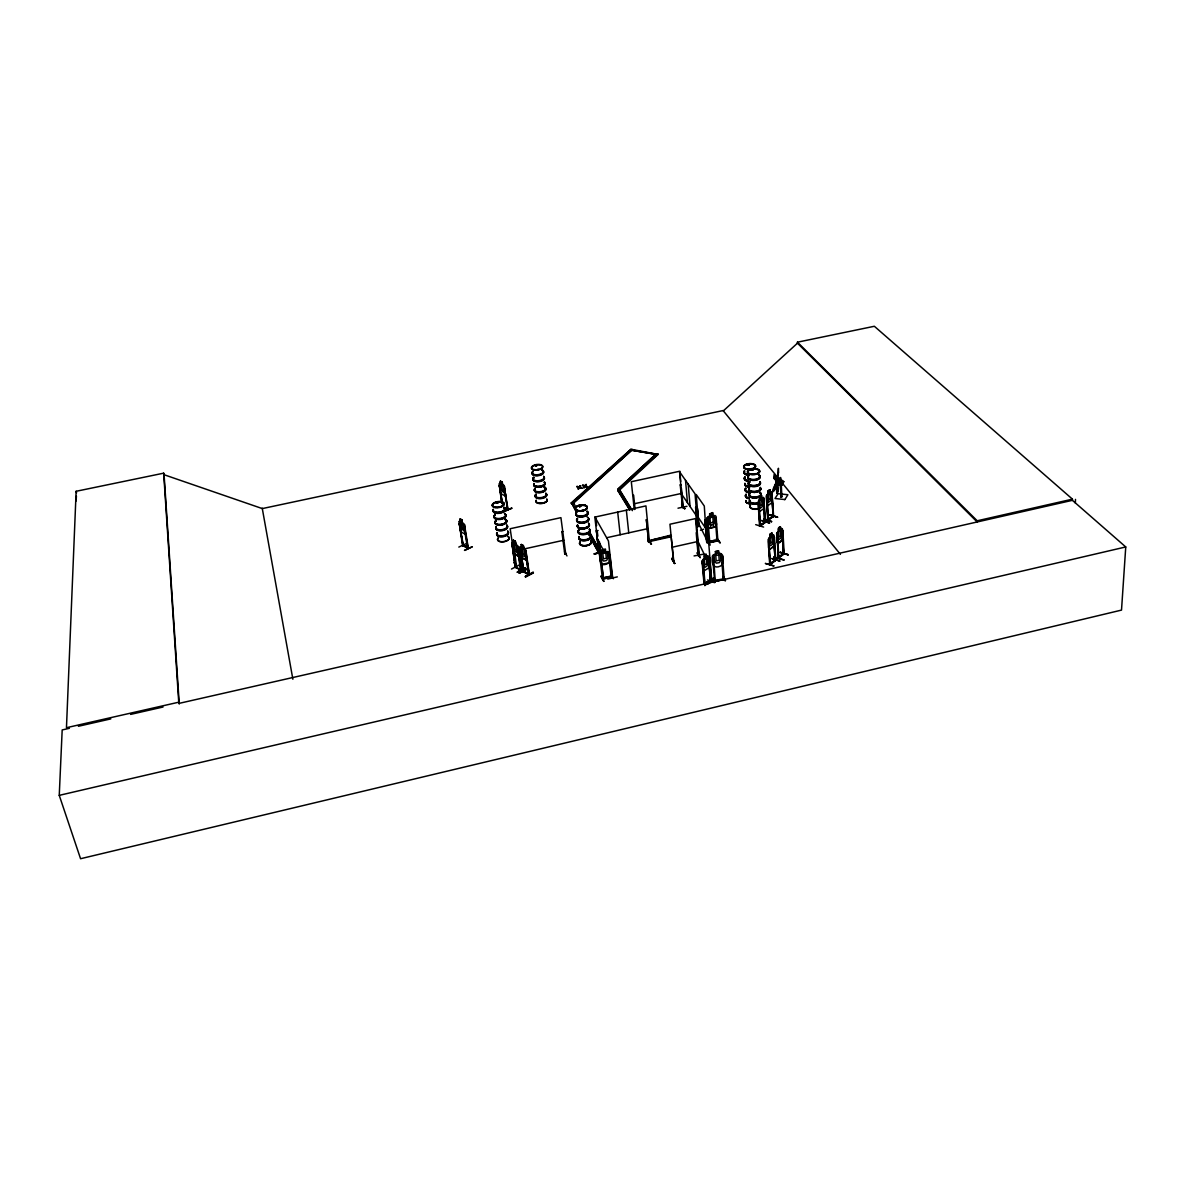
<?xml version="1.0" encoding="UTF-8"?>
<svg xmlns="http://www.w3.org/2000/svg" width="1185" height="1185" viewBox="0 0 1185 1185"><rect width="100%" height="100%" fill="white"/><g stroke="black" fill="none" stroke-linecap="round" stroke-linejoin="round"><path stroke-width="1.5" d="M797.431 342.198L977.195 520.793L977.181 521.963L797.475 343.176L797.431 342.198L874.352 326.275L1072.455 499.152L1072.395 500.322L1125.75 546.952L1121.514 610.097L80.565 858.725L59.25 795.357L62.183 729.945L69.382 728.316M76.136 491.286L66.464 727.708L178.742 702.201L163.678 473.171L76.136 491.286L76.595 492.842M703.683 554.15L694.054 555.928M1075.328 503.047L1075.506 499.389M776.886 482.102L777.39 479.688L776.975 483.347L778.412 468.268L778.545 472.311M776.708 482.162L778.471 472.385M76.136 500.959L76.403 496.085M677.998 508.202L686.959 506.321M501.196 493.893L505.521 496.071L505.639 493.671M505.521 496.071L504.647 486.605L502.558 484.843L502.159 482.176L500.381 481.214L500.885 489.346L503.818 492.767L504.41 491.094M776.975 493.449L777.849 490.886L777.256 481.095L773.361 491.671L773.509 488.146L776.605 481.51L774.235 487.657M526.984 557.898L526.673 560.372L522.126 557.75M755.615 473.985L755.823 474.104M755.867 474.044L754.949 473.896M755.141 473.644L755.304 473.6M753.023 469.956L751.305 470.001L752.875 470.267M751.808 468.919L751.542 468.904A6.043 2.8 -3.9 0 0 749.764 473.956A6.043 2.8 -3.9 0 0 759.585 471.808A6.043 2.8 -3.9 0 0 751.631 469.082L751.512 468.534M748.105 464.698L748.979 465.083M749.053 464.964L747.439 465.113M774.042 478.592L774.368 474.4L776.59 481.851L774.531 474.43M763.629 508.558L764.029 505.477M764.177 505.477L763.762 508.646L759.274 511.787L758.519 509.432M674.769 563.423L671.806 558.416L674.813 563.497M772.161 499.64L771.894 502.796L772.309 499.64M774.457 542.967L773.879 546.167L769.45 549.662L768.591 547.233M774.368 542.937L774.012 546.255L769.406 549.499M782.707 536.701L782.278 539.871L777.819 543.308L777.093 540.997M458.817 547.085L466.446 543.485M777.079 481.54C775.879 486.783 775.745 477.259 777.108 480.606M776.59 480.458L780.619 477.496L780.248 481.614L779.478 480.636M776.679 480.414C779.508 480.192 781.478 475.081 780.471 480.74M519.06 565.067L511.49 569.052M519.074 573.244L526.984 569.081L519.341 573.333M763.614 527.073L755.704 524.644M763.584 519.385L771.776 521.593L763.881 518.704M771.465 521.8L763.851 519.089M773.894 565.926L765.317 563.423L773.82 565.926M773.746 557.098C787.699 561.409 787.981 560.712 773.775 557.039M600.514 553.01L599.536 554.313C600.025 562.016 600.04 567.822 609.268 562.786L609.934 559.764M708.704 528.466L707.415 525.888L708.674 528.421L715.888 526.836L716.584 523.785M722.006 565.112L722.776 562.016L722.006 565.112C712.718 571.303 710.17 560.624 713.503 554.935L715.71 554.595L715.355 551.573L718.628 550.981L718.777 554.032L720.45 554.654L720.865 560.031L719.399 562.623L716.347 563.186L714.54 561.186L714.125 555.809L715.592 554.521M582.783 510.779L582.072 510.483M581.998 510.617L582.561 510.394M580.457 506.558L580.294 506.336M579.687 506.75L580.991 506.054L579.495 506.706M579.228 506.41L580.161 505.817L579.761 506.573M514.26 562.623L516.527 567.245L515.712 567.541L512.557 542.404L517.875 546.063L521.415 570.311L515.756 566.963M514.408 562.653L516.112 567.408L515.519 566.697M783.67 553.425L783.181 553.395M778.693 557.661L777.612 532.569L778.53 530.895C776.308 528.14 782.278 524.007 780.426 529.591M778.945 556.994L777.997 557.32L778.856 557.024M770.072 563.719L768.872 540.923L770.117 564.564C769.983 565.126 778.575 558.194 774.812 559.72M597.936 550.966L600.514 555.439L597.936 550.966L600.025 553.854M772.99 515.964L773.627 516.379L772.028 493.864L773.109 516.749L771.894 492.205M601.062 576.177L603.802 581.376L601.121 576.132M601.076 576.547L603.802 581.376M765.554 522.23L759.896 526.303L758.77 503.314M464.357 529.236L463.794 530.895L460.802 527.31L460.21 518.986L460.654 521.874L459.439 521.222M707.845 517.164L706.852 518.408L708.778 542.893L706.808 518.363L707.815 517.119L714.955 515.49L716.051 516.334L717.888 540.864C719.043 539.308 715.385 540.567 717.888 539.812M540.982 486.635L540.627 486.635M776.353 481.48C775.938 500.944 779.537 492.604 776.96 481.791M777.212 481.821L776.96 493.167M707.075 540.508L710.274 545.056M709.726 541.871C705.549 542.656 718.169 538.597 717.236 540.997M537.886 469.275L538.627 469.512L537.857 469.675M535.709 466.135L536.464 465.201M535.916 466.164L536.775 465.601L535.975 465.364M612.689 577.865L608.438 540.952L594.781 516.779L599.032 552.98M498.87 507.269L499.492 507.254M497.626 502.44L497.878 502.41M496.559 503.077L497.182 502.366M497.759 503.24L496.87 502.44L497.033 503.166M598.958 553.499L596.41 530.584L598.958 553.499L599.092 552.24M773.983 487.642C770.694 494.856 777.404 488.413 776.827 482.606L776.605 481.51M768.621 547.322L768.71 538.064L770.072 537.146L769.124 538.849L769.435 544.211L770.546 545.767L772.353 544.419L773.198 541.412L771.85 532.835L769.88 534.287L770.131 537.205L769.894 534.272M775.257 560.609L773.227 534.805L774.027 535.294L775.212 560.653L773.627 537.398L774.442 537.101L775.76 560.283L769.687 564.475L768.147 539.575L773.346 534.731L772.013 535.709M778.634 557.72L776.649 533.28L778.545 530.88M758.533 509.52L758.607 500.544M771.835 492.279L771.154 491.597L766.843 494.767L767.524 505.936L766.725 503.64M612.008 576.088C610.305 574.636 611.327 578.71 611.179 576.265L611.845 576.117M602.232 549.707L605.446 549.04L605.683 552.003L607.342 552.536L607.949 557.824L606.631 560.446L603.683 561.112L601.832 559.216L601.21 553.928L602.691 552.625L602.232 549.707L602.721 552.669L599.788 553.025L600.632 552.003M708.897 567.763L703.653 571.155L702.009 561.053L708.023 556.239L710.719 581.805L707.534 583.924M724.257 578.68L714.422 580.487M724.331 579.524L714.673 581.331L714.614 580.487M564.86 553.306L565.778 553.869L564.845 553.884M707.8 584.042L711.193 581.865L708.986 558.55L710.422 582.324L711.178 581.835M515.371 564.223L516.453 564.208M516.349 563.823L515.593 565.008L516.26 563.838M768.102 493.864L767.213 495.478L768.324 519.874M584.516 487.598L585.109 486.102L583.85 487.746L584.664 485.968L582.62 485.243L584.709 486.413L583.85 487.746M708.023 556.239C704.734 559.898 707.978 550.729 703.934 555.706L704.334 558.683L703.209 560.327L704.957 583.998M578.191 488.961L579.065 487.642L576.976 486.457L579.006 487.198L578.191 488.961L579.465 487.331L581.776 488.19L579.465 487.331M578.858 488.827L579.524 487.776M585.583 484.606L584.96 486.117L586.234 484.458L585.42 486.25L587.434 486.976L585.375 485.806L586.234 484.458M577.036 486.902L579.317 487.331L580.591 485.687L579.776 487.465L581.776 488.19M579.317 487.331L579.939 485.82M784.826 499.67L787.892 494.723L778.101 493.686L775.005 498.5L784.826 499.552M781.848 484.546L777.286 484.072L779.241 481.066L777.316 484.65L781.878 485.124L783.789 481.54L778.219 481.14L778.323 483.095L779.715 483.243L780.248 480.295L778.219 481.14M781.878 485.124L783.789 481.54M782.5 483.524L780.604 483.332L781.137 480.384L782.53 480.532L781.996 483.48L782.53 480.532M579.776 487.465L580.591 485.687M780.248 480.295L781.078 497.019L781.907 496.767L781.196 483.45M781.137 480.384L780.604 483.332M751.038 468.89L751.542 468.875A6.043 2.8 -3.9 0 0 749.75 473.748A6.043 2.8 -3.9 0 0 759.57 471.6A6.043 2.8 -3.9 0 0 751.616 468.875M708.66 542.73L717.814 540.612M528.54 574.606L525.281 552.003L526.096 552.166L525.281 552.003M523.918 570.992L522.955 570.8L523.651 571.126M517.267 547.663L518.082 547.825L517.267 547.663L520.541 570.192L520.63 569.141M521.415 570.311L520.57 570.178M515.164 567.2L512.201 544.685L515.742 567.511M683.019 506.662L682.027 506.884L682.738 505.876M648.773 541.545L649.573 541.308L648.625 542.345L649.661 542.123L649.484 541.145L651.513 544.152L648.21 539.827M502.055 503.388L499.092 483.924L499.67 483.258L503.906 485.435M603.417 577.836C599.017 580.976 611.727 576.784 612.319 576.814M504.588 507.965L508.084 509.728L503.921 485.361M780.485 529.443L782.47 529.043L783.566 554.328L782.056 531.147L782.87 530.85L784.189 553.869L778.382 558.254L777.36 534.628M507.165 508.854L508.069 509.683M464.224 526.096L468.119 548.477L467.823 547.233M467.986 547.692L468.371 548.359L462.994 545.293M599.477 543.011L600.647 553.069L600.528 552.225M463.32 545.041L468.193 547.5M463.424 545.604L459.247 523.414L462.58 545.5L463.35 545.53M463.291 544.819L463.024 544.952M773.331 516.23L767.673 520.289L766.976 497.463M772.664 515.875L773.568 515.505M773.538 516.408L768.028 520.378L766.725 497.922M764.621 522.57L765.48 522.259L763.881 499.67L764.621 522.57L763.658 497.981L765.199 522.155L759.629 526.214M712.407 556.135L713.444 554.847C720.687 551.055 724.731 554.091 722.687 562.075M723.309 578.872L723.354 579.45M714.422 580.25L715.399 580.087M497.818 503.003L496.989 502.884M778.945 557.883L778.441 556.891M708.66 556.876L710.6 582.25M658.045 453.811L617.785 490.531L619.488 490.16L658.105 454.462L630.983 449.248L571.229 502.899L572.829 503.847L632.464 449.5L572.74 503.181L571.229 502.899M617.874 489.212L655.72 454.299L617.874 489.212L619.414 489.494L632.39 510.646M797.475 343.176L723.28 410.943M571.303 503.566L630.983 449.248M612.289 577.954L609.801 554.595M682.945 507.698L679.583 471.823L695.047 493.878L697.358 522.037M747.32 464.801L748.091 464.401M748.92 464.979L747.75 465.35M771.835 558.49L780.085 561.172L771.865 558.535M775.405 560.12L769.969 563.734M770.25 563.438L775.123 560.061M783.196 553.647L778.663 557.068L783.878 553.75M778.101 558.105L783.759 553.795M780.234 552.225L788.158 554.639M768.872 540.923L769.169 541.012M774.442 537.101L773.627 537.398M782.87 530.85L782.056 531.147M781.789 528.48L776.664 533.324M769.628 523.103L761.437 520.482L769.317 522.911M769.598 514.971L777.701 517.208M769.85 514.853L777.449 517.327M760.163 525.222L764.873 522.081L759.985 525.473M772.679 516.112L768.561 519.385M772.946 516.186L767.924 519.608M767.436 505.921L771.85 502.736M764.147 499.759L763.362 500.04M771.509 494.234L772.294 493.938M758.637 500.618L763.081 497.433L763.688 498.085L763.081 497.433M758.089 502.025L759.57 526.258L760.489 525.947L759.007 501.314L759.659 496.87L761.54 495.523L762.962 503.921L762.162 506.825L760.4 508.084L759.318 506.528M769.894 492.501L769.732 489.716L767.865 491.049L768.176 493.908M759.748 496.9L761.629 495.552M769.82 489.746L767.954 491.064M502.173 524.54L501.596 524.733M710.482 581.435L711.104 581.005L710.156 582.22M704.853 585.034L710.378 581.731L705.119 585.153M707.549 579.954L713.725 582.472M702.942 562.416L704.838 585.686M709.252 558.653L708.378 558.935M774.635 474.43L774.131 478.592M598.321 550.847L600.099 553.425M612.053 577.48L609.312 553.884M777.138 482.132L779.73 480.666M717.991 540.849L708.986 542.863M760.044 526.288L758.533 503.773M699.268 554.832L699.372 555.632L696.039 518.363L708.778 543.811L711.77 581.272M698.735 555.187L695.476 518.586L669.955 524.229L673.51 561.246M528.377 573.94L529.31 573.91L523.089 571.644L520.156 548.996L524.037 571.807L519.919 547.203L523.429 571.481L529.428 574.725L525.903 550.403L523.622 548.448L523.266 545.589L521.282 544.522L523.355 545.544L524.837 549.87L524.911 556.772L523.059 555.78L521.741 553.01L521.356 544.478M525.355 576.34C549.307 563.793 509.328 585.508 533.028 572.385M517.386 571.881C541.264 559.453 501.403 580.976 525.044 567.956M517.534 572.325L525.177 568.415M523.681 571.363L528.954 574.044M770.013 564.578L768.621 541.412M778.486 558.179L777.123 535.116M520.926 554.728L522.007 557.854L526.762 560.327M698.143 555.469L698.78 554.817M520.704 549.277L519.889 549.129M511.876 542.952L515.253 567.215L521.163 570.444L517.726 546.107M513.283 540.227L515.342 541.234L516.823 545.53L516.927 552.417L515.09 551.425L513.786 548.685L513.372 540.182L513.786 542.967M512.735 544.967L511.935 544.819M768.073 520.378L766.206 496.145L766.902 494.723M464.446 550.284L472.341 546.729L464.757 550.447M773.138 516.704L771.79 494.308M507.373 508.883L504.247 507.535A5.94 2.814 -8.5 0 1 499.389 512.275A5.955 2.814 -8.5 0 1 493.33 509.239A5.94 2.814 -8.5 0 0 499.389 512.275A5.955 2.814 -8.5 0 0 504.203 507.595M461.261 531.991L460.195 528.954L461.172 532.021L465.572 534.331L464.505 524.659L462.372 522.792L462.061 519.978L460.21 518.986M504.321 511.179L511.846 508.202M504.366 511.461L511.816 508.158L504.277 511.12M468.327 548.299L464.505 524.659M462.061 519.978L460.135 519.03M458.98 523.548L459.75 523.696M462.417 522.733L463.528 524.155L467.571 548.225M501.166 493.967L500.159 491.034M504.336 488.027L507.817 509.876L504.336 508.084M501.536 501.729L499.389 485.569L502.558 503.64M499.137 485.687L499.892 485.82M502.603 484.783L502.277 482.088L500.381 481.214M717.088 540.79C717.651 539.708 707.741 540.923 709.8 542.686L707.919 520.052L707.075 520.245M602.528 577.999L610.897 576.369M603.417 578.887L600.721 555.824L603.461 578.635M648.713 542.123L646.373 519.741L647.321 519.711L646.477 519.904M649.469 542.182L645.943 505.906L595.596 516.927L596.633 525.651M515.593 564.771L516.26 564.652M516.364 564.875L514.66 553.069M780.648 496.633L781.907 496.767M535.561 465.972L536.553 465.942M696.217 532.717L698.172 555.676L699.135 555.187M700.172 557.794L697.061 552.699L700.128 557.32M59.25 795.357L1125.75 546.952M673.865 560.535L673.687 560.935M708.749 528.317L715.888 526.836M671.347 538.434L673.747 560.949M613.386 578.71L610.764 573.97M709.578 513.86C717.429 510.691 708.467 514.009 708.452 518.023L708.867 523.252L710.57 525.148L713.429 524.496L714.777 521.904L714.377 516.675L712.911 516.023M709.993 517.682L712.852 517.03M710.393 522.911L713.251 522.259M601.891 564.312L609.268 562.786M720.08 542.789L716.94 538.346M716.421 538.464L720.095 542.834L716.925 538.301M977.195 520.793L1072.455 499.152M78.388 726.272L110.797 718.895M130.602 714.392L163.012 707.03M179.216 703.342L1072.395 500.322M564.564 551.543L566.978 555.928M717.029 541.012L715.281 518.215L716.125 518.023M601.921 551.84L594.189 554.062L602.039 552.299M649.38 541.175L648.684 541.53M594.055 553.78L601.95 552.166M598.203 539.605L599.773 553.202L607.905 551.499M600.81 555.987L599.936 556.195M611.267 577.095L608.438 554.091L609.401 554.047M707.03 542.212L711.681 541.115L707.149 542.745M706.719 542.404L704.29 506.025L696.232 494.53L698.839 526.303M711.785 541.634L706.882 542.626L705.075 520.008M561.853 531.591L562.786 531.547L561.853 531.591L564.756 553.928L565.704 553.943L560.92 517.652L510.172 528.732L512.498 544.359M682.264 506.247L683.123 506.81L681.419 488.398M684.619 508.72L681.597 504.232L684.974 508.661M684.575 508.72L681.76 504.588M695.58 507.343L697.224 527.118M597.862 536.153L597.136 530.584L598.084 530.554M703.579 529.236L700.468 530.258M672.073 547.263L697.387 541.604M698.661 526.57L697.358 508.306L698.972 526.495M671.436 536.687L648.595 541.767L648.062 540.893L670.828 535.131M651.572 540.123L670.888 535.827M671.377 535.99L648.521 541.071L647.988 540.197M682.634 507.758L680.205 484.902L681.005 484.724M681.108 484.858L680.205 484.902M517.119 550.507L563.853 540.212M606.705 537.723L648.195 528.554M633.605 503.906L681.76 493.375M582.679 485.687L587.375 486.531M585.168 486.546L587.434 486.976M576.221 511.816L571.822 503.255L573.555 502.87L576.147 507.61M571.911 503.921L573.555 502.87M576.976 486.457L579.258 486.887M582.62 485.243L584.916 485.672M525.548 551.869L529.132 574.888L525.755 550.447L525.044 549.114L520.393 546.64L519.83 547.248L521.755 547.455L521.282 544.522M507.654 509.106L504.499 507.417M711.326 580.561L711.43 581.45L709.682 557.661L709.874 564.608M706.793 582.605L716.673 580.724L706.793 582.635L706.615 581.865L716.673 580.783M706.66 582.353L716.555 580.472M696.869 532.45L698.276 555.676M725.472 580.546L723.043 576.888L724.924 580.665M714.481 580.206L715.503 580.502M723.961 578.458L724.257 579.317M714.466 581.109L724.242 579.509L722.42 556.091L721.517 556.254L723.235 579.687M718.658 551.025L715.355 551.573M718.777 554.032L721.058 553.617M599.906 553.202L599.595 552.24M603.269 577.836L610.867 576.132M536.138 466.031L535.739 465.69M499.226 507.106L499.359 507.284M602.558 578.265L602.75 579.05M715.222 580.917L713.637 557.883L712.733 558.046M507.417 508.646L507.284 509.639M463.054 545.707L459.484 523.814M521.044 570.415L517.534 547.529M698.454 555.38L697.076 532.865M783.566 554.284L782.307 529.102M714.659 581.302L712.481 556.106M759.792 525.533L760.444 525.296M752.282 469.63L752.623 469.571M780.352 482.265L778.975 482.117L778.856 480.147M781.241 482.354L783.137 482.547M648.195 539.353L651.083 544.167M634.242 450.433L658.105 454.462M723.028 576.414L725.057 580.591M723.546 576.74L725.472 580.576M617.948 489.879L619.488 490.16L630.613 508.306M706.423 557.35L706.186 554.284L707.963 562.949L707.045 565.956L704.957 567.304L703.653 565.719M564.741 553.276L564.786 554.121M507.639 509.461L503.684 486.146L502.633 484.798M769.524 514.616L777.39 517.015M782.87 536.701C784.277 539.486 776.975 546.67 777.064 540.908M788.188 554.995L779.937 552.328L788.114 554.639M467.957 548.433L462.609 545.485M528.969 574.843L523.178 571.674M715.355 580.946L715.162 580.072M163.678 473.171L164.078 474.726L262.3 508.587L723.087 410.558L840.417 554.343M579.717 487.02L581.731 487.746M467.794 547.663L463.068 545.174M704.26 558.639L702.809 559.557M702.009 561.053L704.083 584.294M702.646 568.8L703.786 571.066M648.625 542.345L646.373 519.741M565.6 552.906L564.667 553.528M501.996 482.428L500.9 481.895L502.129 483.317M499.626 483.406L500.84 483.998L500.455 481.184M513.372 540.36L515.208 541.323M459.395 521.119L464.372 524.703M533.398 572.962L525.755 576.962M707.934 556.209L708.734 556.906M528.436 573.792L528.466 574.518M612.452 576.651L602.439 578.902L599.536 554.313M777.908 537.901L778.989 539.471L780.797 538.138L781.626 535.131L780.174 526.688M698.083 517.149L706.112 528.865M681.523 494.012L696.899 516.482M767.51 500.677L768.561 502.218L770.309 500.974L771.109 498.085L769.732 489.716M632.805 495.389L633.62 495.197L635.086 509.328M671.628 558.831L674.561 563.542L671.836 558.372M617.711 489.864L629.724 509.52M617.785 490.531L629.798 510.187M605.772 551.884L609.06 552.18L612.008 577.599M617.311 576.888L607.757 579.08M597.447 539.427L603.417 550.195M609.371 560.964L611.075 564.045M589.138 531.25L600.41 551.751M589.226 531.947L598.751 549.292M571.822 503.255L576.147 511.135M590.811 537.96L598.588 552.166M591.759 540.227L598.662 552.862M774.709 478.088L776.59 481.851M774.457 478.059L776.338 481.821M697.95 541.367L705.075 555.943M714.985 582.013L713.148 578.221L714.466 582.59M715.014 582.487L713.118 578.236L714.881 582.457M514.32 562.564L516.527 567.245M768.68 547.248L769.495 549.529M178.742 702.201L179.261 704.038L164.078 474.726M262.226 508.158L292.873 679.242M458.995 521.681L462.965 545.707M499.64 485.939L502.307 503.758M515.268 541.278L515.623 544.122M599.343 541.367L600.706 552.995M617.696 512.098L620.185 534.746M626.347 510.202L628.761 532.85M634.271 509.506L631.309 481.717L679.834 471.215L680.723 481.451M685.523 480.295L687.433 502.633M688.174 484.072L690.07 506.499M695.906 507.269L697.387 525.251M695.862 507.728L697.343 525.71M702.587 562.905L704.349 584.398M710.156 568.059L711.104 580.102M704.942 519.815L706.675 541.619M709.622 513.905L710.793 527.932M712.659 513.164L712.807 516.142M712.555 513.283L713.637 527.281M759.807 496.945L759.985 499.744M767.687 519.415L767.702 520.333M771.761 532.806L771.953 535.857M780.856 484.739L781.478 496.397M780.367 483.687L781.078 497.019M760.059 482.591A5.999 2.829 -3.8 0 1 757.378 486.131A5.999 2.829 -3.8 0 1 749.794 485.865A5.999 2.829 -3.8 0 1 749.868 482.221M760.103 482.206A6.088 2.859 -3.8 0 1 757.393 485.806A6.088 2.859 -3.8 0 1 749.705 485.539A6.088 2.859 -3.8 0 1 749.779 481.851M760.385 487.998A5.999 2.844 -3.8 0 1 754.445 492.116A5.999 2.844 -3.8 0 1 749.35 488.294M760.326 487.405A5.984 2.829 -3.8 0 1 754.401 491.494A5.984 2.829 -3.8 0 1 749.335 487.702M760.355 487.539A5.999 2.844 -3.8 0 1 754.415 491.642A5.999 2.844 -3.8 0 1 749.32 487.835M759.022 475.392A6.103 2.844 -3.8 0 1 758.282 479.095A6.103 2.844 -3.8 0 1 750.475 479.792A6.103 2.844 -3.8 0 1 748.52 476.34M758.963 475.777A6.014 2.814 -3.8 0 1 755.275 480.325A6.014 2.814 -3.8 0 1 748.135 477.436M760.089 481.895A6.088 2.859 -3.8 0 1 757.378 485.494A6.088 2.859 -3.8 0 1 749.69 485.213A6.088 2.859 -3.8 0 1 749.764 481.525M758.992 475.081A6.103 2.844 -3.8 0 1 758.267 478.77A6.103 2.844 -3.8 0 1 750.446 479.466A6.103 2.844 -3.8 0 1 748.505 476.014M758.904 474.741A6.014 2.8 -3.8 0 1 758.178 478.384A6.014 2.8 -3.8 0 1 750.475 479.081A6.014 2.8 -3.8 0 1 748.55 475.674M760.074 492.96A6.058 2.888 -3.8 0 1 759.348 496.693A6.058 2.888 -3.8 0 1 751.586 497.389A6.058 2.888 -3.8 0 1 749.646 493.878M760.029 493.33A5.984 2.844 -3.7 0 1 759.304 497.033A5.984 2.844 -3.7 0 1 751.645 497.7A5.984 2.844 -3.7 0 1 749.735 494.249M760.044 492.634A6.058 2.888 -3.8 0 1 759.318 496.382A6.058 2.888 -3.8 0 1 751.557 497.063A6.058 2.888 -3.8 0 1 749.616 493.567M759.955 492.308A5.984 2.844 -3.8 0 1 759.244 495.997A5.984 2.844 -3.8 0 1 751.586 496.678A5.984 2.844 -3.8 0 1 749.675 493.227M758.815 502.484A5.969 2.859 -3.7 0 1 752.194 502.855A5.969 2.859 -3.7 0 1 749.572 500.07M758.874 503.507A5.969 2.859 -3.7 0 1 751.631 503.699A5.969 2.859 -3.7 0 1 750.12 500.351M759.155 508.276A5.94 2.859 -3.7 0 1 751.942 508.454A5.94 2.859 -3.7 0 1 750.446 505.106M759.2 508.632A5.969 2.874 -3.7 0 1 751.942 508.809A5.969 2.874 -3.7 0 1 750.446 505.447M758.904 503.181A6.043 2.903 -3.7 0 1 752.194 503.566A6.043 2.903 -3.7 0 1 749.542 500.722M758.889 502.87A6.043 2.903 -3.7 0 1 752.164 503.255A6.043 2.903 -3.7 0 1 749.512 500.411M748.89 475.303A5.955 2.77 -3.9 0 1 744.639 471.6M747.75 480.295A5.955 2.785 -3.9 0 1 744.965 476.725M748.831 474.667A6.058 2.814 -3.9 0 1 744.506 470.904M748.831 474.267A5.969 2.77 -3.9 0 1 744.565 470.563M747.75 481.006A6.043 2.829 -3.9 0 1 744.921 477.377M747.72 480.695A6.043 2.829 -3.9 0 1 744.906 477.066M748.846 474.992A6.058 2.814 -3.9 0 1 744.521 471.23M747.809 481.317A5.955 2.785 -3.9 0 1 744.55 478.459M749.601 486.265A5.91 2.785 -3.9 0 1 744.891 483.258M749.616 486.665A5.925 2.785 -3.9 0 1 744.906 483.643M750.001 492.827A5.925 2.8 -3.8 0 1 745.765 489.064M748.861 497.744A5.91 2.814 -3.8 0 1 746.106 494.115M749.942 492.19A6.029 2.844 -3.8 0 1 745.646 488.383M749.942 491.79A5.925 2.8 -3.9 0 1 745.706 488.042M749.661 487.168A5.91 2.785 -3.9 0 1 744.95 484.161M748.92 498.767A5.91 2.814 -3.8 0 1 746.165 495.137M748.861 498.455A6.014 2.859 -3.8 0 1 746.061 494.767M748.846 498.144A6.014 2.859 -3.8 0 1 746.032 494.456M749.972 492.516A6.014 2.844 -3.8 0 1 745.661 488.694M749.631 486.887A5.955 2.8 -3.9 0 1 744.876 483.85M750.727 503.995A5.895 2.829 -3.8 0 1 746.032 500.929M588.56 518.986A6.043 2.933 -7 0 1 581.894 523.266A6.043 2.933 -7 0 1 577.584 519.252M588.59 518.615A6.118 2.962 -7 0 1 581.835 522.941A6.118 2.962 -7 0 1 577.465 518.867M588.545 523.148A6.014 2.933 -7 0 1 584.042 527.947A6.014 2.933 -7 0 1 577.569 524.822A6.043 2.948 -7 0 0 584.072 528.11A6.043 2.948 -7 0 0 588.575 523.296M587.256 511.742A6.132 2.948 -7 0 1 585.82 515.638A6.132 2.948 -7 0 1 577.954 516.334A6.132 2.948 -7 0 1 576.695 512.69M588.427 517.949A6.043 2.918 -7 0 1 581.761 522.23A6.043 2.918 -7 0 1 577.45 518.215M586.901 516.764A6.043 2.918 -7 0 1 587.849 517.297M587.227 512.142A6.058 2.918 -7 0 1 582.694 516.912A6.058 2.918 -7 0 1 576.191 513.816M588.56 518.289A6.132 2.962 -7 0 1 581.805 522.629A6.132 2.962 -7 0 1 577.421 518.556M587.212 511.431A6.132 2.948 -7 0 1 585.775 515.327A6.132 2.948 -7 0 1 577.924 516.023A6.132 2.948 -7 0 1 576.665 512.364M587.093 511.091A6.058 2.918 -7 0 1 585.671 514.942A6.058 2.918 -7 0 1 577.924 515.623A6.058 2.918 -7 0 1 576.68 512.024M589.138 535.309A5.999 2.962 -7 0 1 589.745 539.071A5.999 2.962 -7 0 1 582.309 540.716A5.999 2.962 -7 0 1 579.139 537.516M589.152 534.924A6.088 3.007 -7 0 1 589.774 538.745A6.088 3.007 -7 0 1 582.22 540.404A6.088 3.007 -7 0 1 579.021 537.146M590.708 540.938A5.999 2.977 -7 0 1 586.234 545.811A5.999 2.977 -7 0 1 579.761 542.611M588.649 524.066A6.014 2.933 -7 0 1 584.161 528.865A6.014 2.933 -7 0 1 577.688 525.74M589.375 529.34A6.103 2.992 -7 0 1 587.953 533.28A6.103 2.992 -7 0 1 580.146 533.961A6.103 2.992 -7 0 1 578.887 530.258M589.952 534.82A5.999 2.962 -7 0 1 585.479 539.664A5.999 2.962 -7 0 1 579.006 536.494M589.345 529.725A6.014 2.948 -7 0 1 587.938 533.606A6.014 2.948 -7 0 1 580.235 534.287A6.014 2.948 -7 0 1 578.991 530.628M589.123 534.598A6.088 3.007 -7 0 1 589.73 538.42A6.088 3.007 -7 0 1 582.191 540.093A6.088 3.007 -7 0 1 578.976 536.835M589.33 529.028A6.103 2.992 -7 0 1 587.908 532.969A6.103 2.992 -7 0 1 580.102 533.65A6.103 2.992 -7 0 1 578.843 529.947M589.804 529.354A6.014 2.948 -7 0 1 583.168 533.65A6.014 2.948 -7 0 1 578.872 529.606M505.269 514.72A5.94 2.829 -8.5 0 1 500.47 519.43A5.94 2.829 -8.5 0 1 494.426 516.364M505.284 514.334A6.029 2.874 -8.5 0 1 503.551 518.171A6.029 2.874 -8.5 0 1 495.878 518.852A6.029 2.874 -8.5 0 1 494.975 515.253M505.166 519.297A5.94 2.844 -8.5 0 1 505.091 523.192A5.94 2.844 -8.5 0 1 497.137 524.392A5.94 2.844 -8.5 0 1 495.863 520.704M505.136 519.074A5.94 2.844 -8.5 0 1 505.062 522.97A5.94 2.844 -8.5 0 1 497.108 524.185A5.94 2.844 -8.5 0 1 495.834 520.496M504.38 508.232A6.043 2.859 -8.5 0 1 499.492 512.986A6.043 2.859 -8.5 0 1 493.36 509.906M505.625 514.334A5.94 2.829 -8.5 0 1 498.767 518.541A5.94 2.829 -8.5 0 1 494.93 514.601M504.247 513.179A5.94 2.829 -8.5 0 1 505.121 513.697M504.366 508.617A5.955 2.814 -8.5 0 1 499.537 513.298A5.955 2.814 -8.5 0 1 493.493 510.276M505.24 514.023A6.029 2.874 -8.5 0 1 503.507 517.86A6.029 2.874 -8.5 0 1 495.819 518.541A6.029 2.874 -8.5 0 1 494.915 514.942M504.336 507.921A6.043 2.859 -8.5 0 1 499.448 512.675A6.043 2.859 -8.5 0 1 493.316 509.594M507.832 531.976A5.91 2.874 -8.6 0 1 503.077 536.716A5.91 2.874 -8.6 0 1 497.063 533.62M507.861 531.591A5.984 2.918 -8.6 0 1 503.033 536.405A5.984 2.918 -8.6 0 1 496.93 533.265M507.728 536.479A5.91 2.888 -8.6 0 1 507.669 540.419A5.91 2.888 -8.6 0 1 499.774 541.619A5.91 2.888 -8.6 0 1 498.485 537.886M507.698 536.272A5.91 2.888 -8.6 0 1 507.639 540.212A5.91 2.888 -8.6 0 1 499.729 541.412A5.91 2.888 -8.6 0 1 498.455 537.679M505.24 519.859A5.925 2.844 -8.5 0 1 505.151 523.74A5.925 2.844 -8.5 0 1 497.241 524.94A5.925 2.844 -8.5 0 1 495.967 521.267M505.195 519.519A5.94 2.844 -8.5 0 1 505.121 523.429A5.94 2.844 -8.5 0 1 497.182 524.629A5.94 2.844 -8.5 0 1 495.893 520.941M506.958 525.562A5.999 2.903 -8.6 0 1 502.114 530.362A5.999 2.903 -8.6 0 1 496.011 527.236M507.684 530.969A5.91 2.874 -8.6 0 1 502.914 535.709A5.91 2.874 -8.6 0 1 496.9 532.613M506.943 525.947A5.925 2.859 -8.6 0 1 502.159 530.673A5.925 2.859 -8.6 0 1 496.145 527.592M507.817 531.28A5.999 2.903 -8.6 0 1 502.973 536.109A5.999 2.903 -8.6 0 1 496.885 532.954M506.913 525.251A5.999 2.903 -8.6 0 1 502.07 530.05A5.999 2.903 -8.6 0 1 495.952 526.925M506.795 524.925A5.925 2.859 -8.5 0 1 502.01 529.665A5.925 2.859 -8.5 0 1 495.982 526.57M543.708 477.259A5.732 2.637 -7.7 0 1 542.197 480.769A5.732 2.637 -7.7 0 1 534.879 481.421A5.732 2.637 -7.7 0 1 533.872 478.147M543.737 476.888A5.806 2.666 -7.7 0 1 542.197 480.443A5.806 2.666 -7.7 0 1 534.776 481.11A5.806 2.666 -7.7 0 1 533.754 477.792M544.389 482.236A5.732 2.651 -7.7 0 1 539.916 486.62A5.732 2.651 -7.7 0 1 533.931 483.821M533.902 483.48A5.703 2.637 -7.7 0 0 539.871 486.28A5.703 2.637 -7.7 0 0 544.315 481.895A5.732 2.651 -7.7 0 1 539.886 486.413A5.732 2.651 -7.7 0 1 533.902 483.613M543.471 471.526A5.821 2.666 -7.7 0 1 536.879 475.481A5.821 2.666 -7.7 0 1 532.939 471.837M542.049 470.445A5.821 2.666 -7.7 0 1 542.937 470.919M543.574 476.266A5.732 2.637 -7.7 0 1 542.063 479.762A5.732 2.637 -7.7 0 1 534.746 480.429A5.732 2.637 -7.7 0 1 533.739 477.155M543.426 471.882A5.747 2.622 -7.7 0 1 537.679 475.748A5.747 2.622 -7.7 0 1 532.435 472.889M543.693 476.577A5.806 2.666 -7.7 0 1 542.167 480.132A5.806 2.666 -7.7 0 1 534.746 480.799A5.806 2.666 -7.7 0 1 533.709 477.481M542.019 470.149A5.821 2.666 -7.7 0 1 542.093 473.763A5.821 2.666 -7.7 0 1 534.302 474.933A5.821 2.666 -7.7 0 1 532.894 471.526M541.915 469.823A5.747 2.622 -7.7 0 1 541.989 473.393A5.747 2.622 -7.7 0 1 534.302 474.548A5.747 2.622 -7.7 0 1 532.924 471.186M545.959 494.115A5.703 2.666 -7.7 0 1 544.478 497.67A5.703 2.666 -7.7 0 1 537.205 498.322A5.703 2.666 -7.7 0 1 536.183 494.989M545.989 493.745A5.777 2.711 -7.7 0 1 544.478 497.344A5.777 2.711 -7.7 0 1 537.101 498.011A5.777 2.711 -7.7 0 1 536.079 494.634M546.626 499.033A5.703 2.681 -7.7 0 1 542.197 503.477A5.703 2.681 -7.7 0 1 536.242 500.618M536.212 500.277A5.673 2.681 -7.7 0 0 541.412 503.225A5.673 2.681 -7.7 0 0 547.085 499.315A5.703 2.681 -7.7 0 1 541.441 503.358A5.703 2.681 -7.7 0 1 536.212 500.411M544.433 482.784A5.703 2.637 -7.7 0 1 540.716 487.02A5.703 2.637 -7.7 0 1 533.783 485.065M544.33 487.376A5.792 2.696 -7.7 0 1 544.419 491.034A5.792 2.696 -7.7 0 1 536.672 492.205A5.792 2.696 -7.7 0 1 535.264 488.753M545.826 493.123A5.703 2.666 -7.7 0 1 544.345 496.678A5.703 2.666 -7.7 0 1 537.057 497.33A5.703 2.666 -7.7 0 1 536.05 494.012M544.315 487.746A5.703 2.666 -7.7 0 1 544.715 491.153A5.703 2.666 -7.7 0 1 537.605 492.679A5.703 2.666 -7.7 0 1 534.761 489.805M545.944 493.449A5.777 2.711 -7.7 0 1 544.433 497.048A5.777 2.711 -7.7 0 1 537.057 497.7A5.777 2.711 -7.7 0 1 536.035 494.338M544.285 487.065A5.792 2.696 -7.7 0 1 544.374 490.738A5.792 2.696 -7.7 0 1 536.627 491.908A5.792 2.696 -7.7 0 1 535.22 488.442M544.182 486.754A5.718 2.651 -7.7 0 1 544.27 490.368A5.718 2.651 -7.7 0 1 536.627 491.523A5.718 2.651 -7.7 0 1 535.235 488.116M544.419 482.458A5.732 2.651 -7.7 0 1 539.945 486.857A5.732 2.651 -7.7 0 1 533.961 484.043M782.53 482.028L782.544 481.925M518.823 553.514L518.615 555.883L514.172 553.395C509.18 544.759 519.652 562.401 518.897 553.469M709.341 564.504L708.971 567.822L709.43 564.534M772.235 542.137L770.413 543.485L770.102 538.123L771.924 536.775L772.235 542.137M780.663 535.857L778.871 537.19L778.575 531.858L780.382 530.524L780.663 535.857M771.465 534.628L770.294 535.487L771.405 533.665L771.465 534.628M779.937 528.362L778.767 529.221L779.878 527.414L779.937 528.362M762.029 504.603L760.266 505.847L759.955 500.648L761.718 499.389L762.029 504.603M770.176 498.752L768.443 499.996L768.147 494.812L769.88 493.567L770.176 498.752M761.259 497.285L760.133 498.085L761.2 496.352L761.259 497.285M769.435 491.464L768.324 492.264L769.391 490.546L769.435 491.464M706.852 563.66L704.764 564.993L704.334 559.616L706.423 558.283L706.852 563.66M705.771 555.143L704.512 556.965L705.771 555.143M712.081 513.86L710.245 514.275L710.319 515.223L712.155 514.794L712.081 513.86M604.839 549.707L602.943 550.136L603.047 551.084L604.957 550.655L604.839 549.707M605.757 552.891L602.795 553.573L603.417 558.846L606.365 558.179L605.757 552.891M513.149 542.449L512.216 542.493L513.149 542.449M718.021 551.677L716.051 552.032L716.125 552.995L718.095 552.64L718.021 551.677M718.821 554.95L715.755 555.498L716.17 560.875L719.221 560.327L718.821 554.95M657.231 454.566L631.635 450.241L657.231 454.566M502.766 485.687L501.062 484.843L501.788 489.79L503.492 490.649L502.766 485.687M515.031 541.575L513.846 540.952L515.164 542.508L515.031 541.575M523.044 545.885L521.844 545.248L523.178 546.818L523.044 545.885M515.845 545.011L513.994 544.033L514.764 549.218L516.601 550.195L515.845 545.011M523.844 549.336L521.978 548.344L522.733 553.543L524.6 554.55L523.844 549.336M461.78 520.319L460.669 519.726L461.928 521.237L461.78 520.319M462.609 523.666L460.891 522.748L461.72 527.814L463.439 528.732L462.609 523.666M749.794 474.267A6.014 2.785 -3.9 0 0 759.585 472.119A6.014 2.785 -3.9 0 0 751.66 469.393A6.014 2.785 -3.9 0 0 749.794 474.267M754.045 485.628A5.984 2.814 -3.8 0 0 759.985 481.554A5.999 2.814 -3.8 0 1 754.045 485.628A5.999 2.814 -3.8 0 1 748.95 481.851A5.984 2.814 -3.8 0 0 754.045 485.628M754.46 492.397A5.969 2.829 -3.8 0 0 760.385 488.309A5.969 2.829 -3.8 0 1 754.46 492.382A5.969 2.829 -3.8 0 1 749.394 488.605A5.969 2.829 -3.8 0 0 754.46 492.382M745.721 468.623A5.999 2.77 -4 0 0 755.497 466.49A5.999 2.77 -4 0 0 747.602 463.809A5.999 2.77 -4 0 0 745.721 468.623M745.765 469.127A5.969 2.755 -4 0 0 755.497 467.008A5.969 2.755 -4 0 0 747.646 464.327A5.969 2.755 -4 0 0 745.765 469.127M745.735 468.83A5.999 2.77 -4 0 0 755.497 466.697A5.999 2.77 -4 0 0 747.616 464.016A5.999 2.77 -4 0 0 745.735 468.83M746.017 500.588A5.881 2.814 -3.8 0 0 750.697 503.655A5.895 2.829 -3.8 0 1 746.002 500.574M584.131 528.569A6.043 2.948 -7 0 0 588.634 523.74A6.043 2.948 -7 0 1 584.131 528.569A6.043 2.948 -7 0 1 577.628 525.429A6.043 2.948 -7 0 0 584.131 528.569M578.161 510.631A6.073 2.903 -7 0 0 587.256 507.284A6.073 2.903 -7 0 0 578.25 505.565A6.073 2.903 -7 0 0 578.147 510.631A6.073 2.903 -7 0 0 587.256 507.284A6.073 2.903 -7 0 0 578.25 505.58A6.073 2.903 -7 0 0 578.161 510.631M578.236 511.135A6.058 2.888 -7 0 0 587.301 507.802A6.058 2.888 -7 0 0 578.324 506.084A6.058 2.888 -7 0 0 578.236 511.135M578.176 510.839A6.073 2.903 -7 0 0 587.286 507.491A6.073 2.903 -7 0 0 578.265 505.773A6.073 2.903 -7 0 0 578.176 510.839M589.256 544.508A5.984 2.962 -7 0 0 590.634 540.597A5.999 2.977 -7 0 1 589.286 544.67A5.999 2.977 -7 0 1 581.598 545.337A5.999 2.977 -7 0 1 580.354 541.634A5.984 2.962 -7 0 0 581.598 545.174A5.984 2.962 -7 0 0 589.256 544.508M494.93 507.121A5.984 2.814 -8.5 0 0 504.084 503.832A5.984 2.814 -8.5 0 0 495.478 502.144A5.984 2.814 -8.5 0 0 494.93 507.121M495.019 507.61A5.955 2.8 -8.5 0 0 504.143 504.336A5.955 2.8 -8.5 0 0 495.567 502.662A5.955 2.8 -8.5 0 0 495.019 507.61M494.96 507.298A5.984 2.814 -8.5 0 0 504.114 504.01A5.984 2.814 -8.5 0 0 495.508 502.336A5.984 2.814 -8.5 0 0 494.96 507.298M534.05 469.63A5.762 2.622 -7.7 0 0 542.789 466.534A5.762 2.622 -7.7 0 0 534.361 465.038A5.762 2.622 -7.7 0 0 534.05 469.63M534.124 470.119A5.747 2.607 -7.7 0 0 542.834 467.038A5.747 2.607 -7.7 0 0 534.45 465.542A5.747 2.607 -7.7 0 0 534.124 470.119"/></g></svg>
